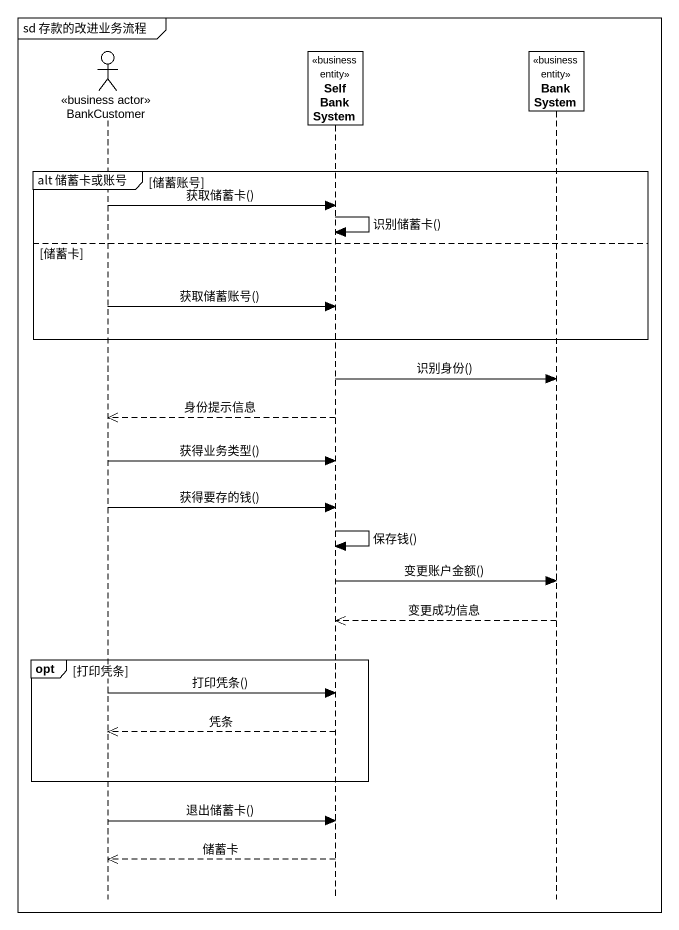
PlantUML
@startuml
mainframe sd 存款的改进业务流程
hide footbox
actor BankCustomer <<business actor>>
participant SelfBankSystem <<business entity>>
participant BankSystem <<business entity>>

group alt 储蓄卡或账号 [储蓄账号]
  BankCustomer -> SelfBankSystem : 获取储蓄卡()
  SelfBankSystem -> SelfBankSystem : 识别储蓄卡()
else 储蓄卡
  BankCustomer -> SelfBankSystem : 获取储蓄账号()
end
SelfBankSystem -> BankSystem : 识别身份()
SelfBankSystem -->> BankCustomer : 身份提示信息
BankCustomer -> SelfBankSystem : 获得业务类型()
BankCustomer -> SelfBankSystem : 获得要存的钱()
SelfBankSystem -> SelfBankSystem : 保存钱()
SelfBankSystem -> BankSystem : 变更账户金额()
BankSystem -->> SelfBankSystem : 变更成功信息
opt 打印凭条
  BankCustomer -> SelfBankSystem : 打印凭条()
  SelfBankSystem -->> BankCustomer : 凭条
end
BankCustomer -> SelfBankSystem : 退出储蓄卡()
SelfBankSystem -->> BankCustomer : 储蓄卡
@enduml
